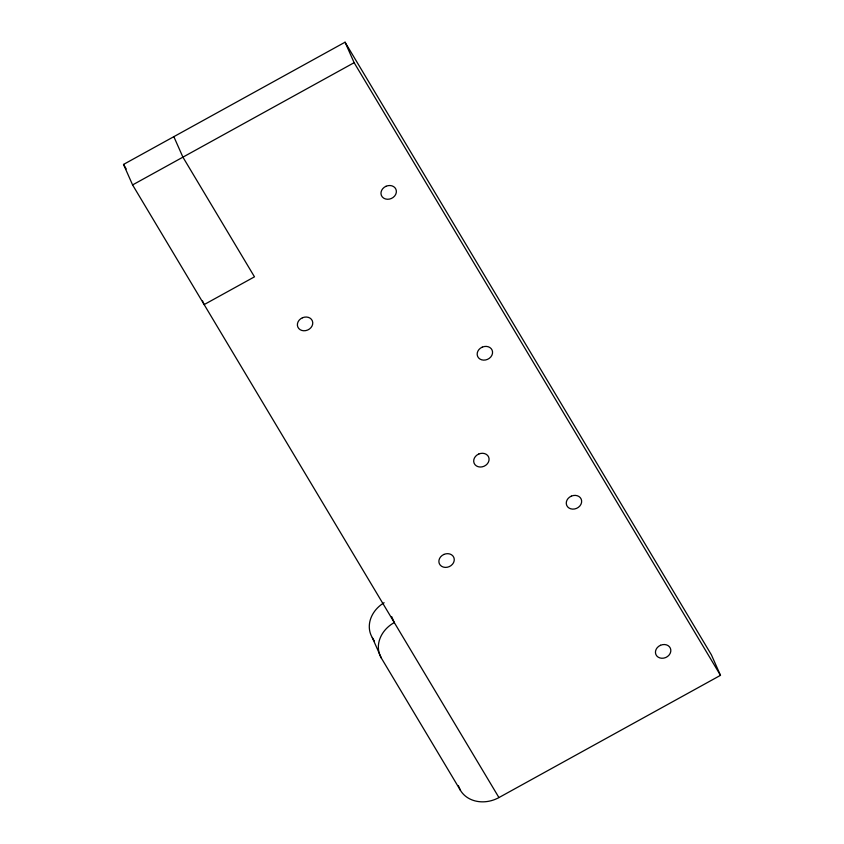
<?xml version="1.0" encoding="UTF-8"?>
<svg xmlns="http://www.w3.org/2000/svg" width="844" height="844" viewBox="0 0 844 844"><rect width="100%" height="100%" fill="white"/><g stroke="black" fill="none" stroke-linecap="round" stroke-linejoin="round"><path stroke-width="1.27" d="M498.941 797.569L132.592 184.92L123.519 164.432L345.059 42.2L711.408 654.86L720.481 675.337L498.941 797.569A29.403 24.824 -23.9 0 1 460.476 790.406L381.361 658.098L372.288 637.61A29.403 24.824 -23.9 0 1 384.115 602.721M132.592 184.92L354.132 62.688L345.059 42.2M354.132 62.688L720.481 675.337M123.519 164.432L126.22 168.948M372.288 637.61L374.314 641.007M391.627 616.542L394.296 622.566A29.403 24.824 -23.9 0 0 381.361 658.098M173.832 136.665L182.916 157.153L254.477 276.832L204.153 304.589L202.56 300.97M458.334 785.585L460.476 790.406M386.035 186.271L384.252 187.294A7.891 6.657 -23.9 0 0 381.435 195.534L382.364 197.011A7.891 6.657 -23.9 0 0 391.31 198.509L393.093 197.485A7.891 6.657 -23.9 0 0 395.91 189.246L394.981 187.769A7.891 6.657 -23.9 0 0 386.035 186.271M302.437 317.777L300.654 318.8A7.891 6.657 -23.9 0 0 297.837 327.039L298.765 328.516A7.891 6.657 -23.9 0 0 307.701 330.015L309.484 328.991A7.891 6.657 -23.9 0 0 312.301 320.752L311.373 319.275A7.891 6.657 -23.9 0 0 302.437 317.777M482.23 347.148L480.447 348.161A7.891 6.657 -23.9 0 0 477.63 356.4L478.559 357.877A7.891 6.657 -23.9 0 0 487.505 359.375L489.288 358.352A7.891 6.657 -23.9 0 0 492.105 350.112L491.176 348.646A7.891 6.657 -23.9 0 0 482.23 347.148M478.748 454.04L476.966 455.053A7.891 6.657 -23.9 0 0 474.149 463.293L475.077 464.77A7.891 6.657 -23.9 0 0 484.023 466.268L485.806 465.244A7.891 6.657 -23.9 0 0 488.623 457.005L487.695 455.528A7.891 6.657 -23.9 0 0 478.748 454.04M443.933 554.424L442.151 555.447A7.891 6.657 -23.9 0 0 439.334 563.676L440.273 565.153A7.891 6.657 -23.9 0 0 449.208 566.651L450.991 565.628A7.891 6.657 -23.9 0 0 453.808 557.399L452.88 555.922A7.891 6.657 -23.9 0 0 443.933 554.424M571.325 496.135L569.542 497.158A7.891 6.657 -23.9 0 0 566.725 505.398L567.653 506.875A7.891 6.657 -23.9 0 0 576.589 508.373L578.372 507.349A7.891 6.657 -23.9 0 0 581.189 499.11L580.261 497.633A7.891 6.657 -23.9 0 0 571.325 496.135M660.504 645.28L658.721 646.304A7.891 6.657 -23.9 0 0 655.904 654.533L656.832 656.01A7.891 6.657 -23.9 0 0 665.779 657.508L667.562 656.484A7.891 6.657 -23.9 0 0 670.379 648.255L669.45 646.778A7.891 6.657 -23.9 0 0 660.504 645.28"/></g></svg>
